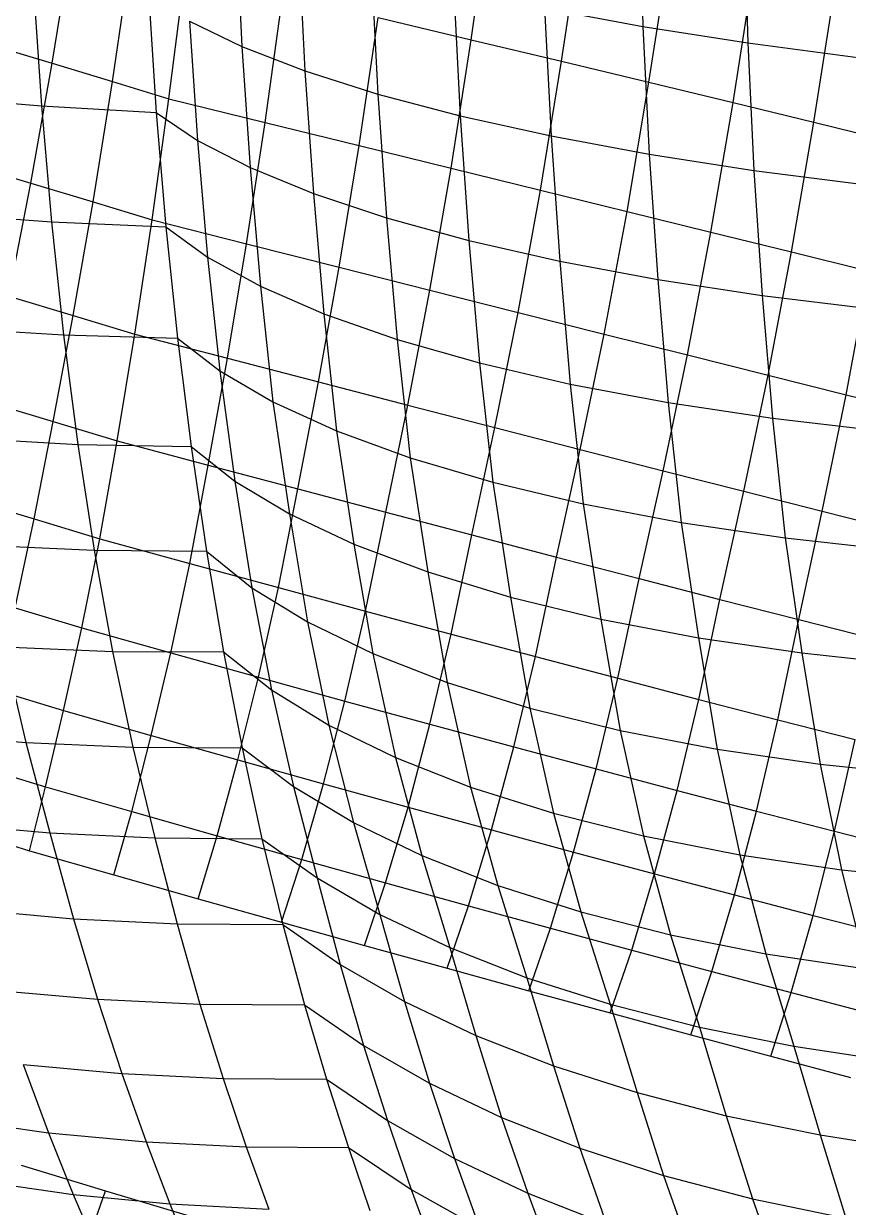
# Model space of a CAD drawing. Extents: x -429 to 429, y -1 to 209.
# Drawn here: x -325.63 to -311.76, y 40.71 to 60.62 of the extents above; entities that cross this region are included whole.
import ezdxf

# ---------------------------------------------------------------- set-up
doc = ezdxf.new("R2010")
doc.units = 0

msp = doc.modelspace()

# ---------------------------------------------------------------- linework, layer by layer
at = {"layer": 'default', "color": 5, "linetype": 'CONTINUOUS'}
for p, q in [((-315.28, 62.758, 75.423), (-315.215, 60.572, 75.675)), ((-322.061, 62.309, 82.93), (-321.958, 60.233, 83.215)), ((-313.516, 62.478, 74.464), (-313.453, 60.296, 74.716)), ((-321.006, 61.927, 81.202), (-320.899, 59.824, 81.494)), ((-319.78, 61.558, 79.595), (-319.671, 59.435, 79.894)), ((-325.458, 61.23, 87.189), (-325.327, 59.237, 87.51)), ((-318.395, 61.207, 78.128), (-318.286, 59.069, 78.433)), ((-323.523, 61.092, 86.942), (-323.397, 59.125, 87.252)), ((-323.523, 61.092, 86.942), (-323.397, 59.125, 87.252)), ((-316.868, 60.877, 76.817), (-315.215, 60.572, 75.675)), ((-316.868, 60.877, 76.817), (-316.759, 58.73, 77.124)), ((-322.836, 60.658, 85.037), (-321.958, 60.233, 83.215)), ((-322.836, 60.658, 85.037), (-322.702, 58.653, 85.358)), ((-315.215, 60.572, 75.675), (-313.453, 60.296, 74.716)), ((-315.215, 60.572, 75.675), (-315.108, 58.423, 75.984)), ((-321.958, 60.233, 83.215), (-320.899, 59.824, 81.494)), ((-321.958, 60.233, 83.215), (-321.818, 58.197, 83.545)), ((-313.453, 60.296, 74.716), (-311.603, 60.051, 73.95)), ((-313.453, 60.296, 74.716), (-313.35, 58.151, 75.024)), ((-320.899, 59.824, 81.494), (-319.671, 59.435, 79.894)), ((-320.899, 59.824, 81.494), (-320.755, 57.761, 81.834)), ((-327.221, 59.398, 87.968), (-325.327, 59.237, 87.51)), ((-319.671, 59.435, 79.894), (-318.286, 59.069, 78.433)), ((-319.671, 59.435, 79.894), (-319.524, 57.35, 80.241)), ((-325.327, 59.237, 87.51), (-323.397, 59.125, 87.252)), ((-325.327, 59.237, 87.51), (-325.16, 57.287, 87.871)), ((-323.397, 59.125, 87.252), (-322.702, 58.653, 85.358)), ((-323.397, 59.125, 87.252), (-323.235, 57.203, 87.605)), ((-323.397, 59.125, 87.252), (-323.235, 57.203, 87.605)), ((-318.286, 59.069, 78.433), (-316.759, 58.73, 77.124)), ((-318.286, 59.069, 78.433), (-318.139, 56.97, 78.785)), ((-316.759, 58.73, 77.124), (-315.108, 58.423, 75.984)), ((-316.759, 58.73, 77.124), (-316.613, 56.623, 77.48)), ((-322.702, 58.653, 85.358), (-321.818, 58.197, 83.545)), ((-322.702, 58.653, 85.358), (-322.534, 56.692, 85.721)), ((-315.108, 58.423, 75.984), (-313.35, 58.151, 75.024)), ((-315.108, 58.423, 75.984), (-314.964, 56.314, 76.342)), ((-321.818, 58.197, 83.545), (-320.755, 57.761, 81.834)), ((-321.818, 58.197, 83.545), (-321.646, 56.203, 83.918)), ((-313.35, 58.151, 75.024), (-311.503, 57.916, 74.255)), ((-313.35, 58.151, 75.024), (-313.209, 56.045, 75.381)), ((-320.755, 57.761, 81.834), (-319.524, 57.35, 80.241)), ((-320.755, 57.761, 81.834), (-320.58, 55.74, 82.214)), ((-327.05, 57.426, 88.335), (-325.16, 57.287, 87.871)), ((-319.524, 57.35, 80.241), (-318.139, 56.97, 78.785)), ((-319.524, 57.35, 80.241), (-319.347, 55.309, 80.628)), ((-325.16, 57.287, 87.871), (-323.235, 57.203, 87.605)), ((-325.16, 57.287, 87.871), (-324.958, 55.385, 88.276)), ((-323.235, 57.203, 87.605), (-322.534, 56.692, 85.721)), ((-323.235, 57.203, 87.605), (-323.039, 55.328, 87.999)), ((-323.235, 57.203, 87.605), (-323.039, 55.328, 87.999)), ((-318.139, 56.97, 78.785), (-316.613, 56.623, 77.48)), ((-318.139, 56.97, 78.785), (-317.961, 54.913, 79.177)), ((-322.534, 56.692, 85.721), (-321.646, 56.203, 83.918)), ((-322.534, 56.692, 85.721), (-322.33, 54.78, 86.128)), ((-316.613, 56.623, 77.48), (-314.964, 56.314, 76.342)), ((-316.613, 56.623, 77.48), (-316.436, 54.558, 77.876)), ((-321.646, 56.203, 83.918), (-320.58, 55.74, 82.214)), ((-321.646, 56.203, 83.918), (-321.435, 54.258, 84.337)), ((-314.964, 56.314, 76.342), (-313.209, 56.045, 75.381)), ((-314.964, 56.314, 76.342), (-314.788, 54.247, 76.738)), ((-313.209, 56.045, 75.381), (-311.366, 55.821, 74.608)), ((-313.209, 56.045, 75.381), (-313.035, 53.983, 75.777)), ((-320.58, 55.74, 82.214), (-319.347, 55.309, 80.628)), ((-320.58, 55.74, 82.214), (-320.364, 53.769, 82.644)), ((-326.842, 55.503, 88.75), (-324.958, 55.385, 88.276)), ((-324.958, 55.385, 88.276), (-323.039, 55.328, 87.999)), ((-324.958, 55.385, 88.276), (-324.715, 53.543, 88.742)), ((-323.039, 55.328, 87.999), (-322.33, 54.78, 86.128)), ((-323.039, 55.328, 87.999), (-322.81, 53.506, 88.433)), ((-323.039, 55.328, 87.999), (-322.81, 53.506, 88.433)), ((-319.347, 55.309, 80.628), (-317.961, 54.913, 79.177)), ((-319.347, 55.309, 80.628), (-319.128, 53.317, 81.066)), ((-322.33, 54.78, 86.128), (-321.435, 54.258, 84.337)), ((-322.33, 54.78, 86.128), (-322.073, 52.926, 86.588)), ((-317.961, 54.913, 79.177), (-316.436, 54.558, 77.876)), ((-317.961, 54.913, 79.177), (-317.741, 52.908, 79.622)), ((-316.436, 54.558, 77.876), (-314.788, 54.247, 76.738)), ((-316.436, 54.558, 77.876), (-316.217, 52.544, 78.325)), ((-321.435, 54.258, 84.337), (-320.364, 53.769, 82.644)), ((-321.435, 54.258, 84.337), (-321.158, 52.377, 84.821)), ((-314.788, 54.247, 76.738), (-313.035, 53.983, 75.777)), ((-314.788, 54.247, 76.738), (-314.571, 52.231, 77.189)), ((-313.035, 53.983, 75.777), (-311.196, 53.769, 75.002)), ((-313.035, 53.983, 75.777), (-312.822, 51.971, 76.227)), ((-320.364, 53.769, 82.644), (-319.128, 53.317, 81.066)), ((-320.364, 53.769, 82.644), (-320.073, 51.866, 83.15)), ((-326.583, 53.645, 89.24), (-324.715, 53.543, 88.742)), ((-324.715, 53.543, 88.742), (-322.81, 53.506, 88.433)), ((-324.715, 53.543, 88.742), (-324.441, 51.763, 89.24)), ((-322.81, 53.506, 88.433), (-322.073, 52.926, 86.588)), ((-322.81, 53.506, 88.433), (-322.551, 51.745, 88.901)), ((-322.81, 53.506, 88.433), (-322.551, 51.745, 88.901)), ((-319.128, 53.317, 81.066), (-317.741, 52.908, 79.622)), ((-319.128, 53.317, 81.066), (-318.83, 51.397, 81.592)), ((-322.073, 52.926, 86.588), (-321.158, 52.377, 84.821)), ((-322.073, 52.926, 86.588), (-321.789, 51.133, 87.081)), ((-317.741, 52.908, 79.622), (-316.217, 52.544, 78.325)), ((-317.741, 52.908, 79.622), (-317.442, 50.976, 80.161)), ((-321.158, 52.377, 84.821), (-320.073, 51.866, 83.15)), ((-321.158, 52.377, 84.821), (-320.854, 50.558, 85.339)), ((-316.217, 52.544, 78.325), (-314.571, 52.231, 77.189)), ((-316.217, 52.544, 78.325), (-315.92, 50.606, 78.874)), ((-314.571, 52.231, 77.189), (-312.822, 51.971, 76.227)), ((-314.571, 52.231, 77.189), (-314.283, 50.291, 77.741)), ((-312.822, 51.971, 76.227), (-310.987, 51.768, 75.448)), ((-312.822, 51.971, 76.227), (-312.544, 50.035, 76.775)), ((-326.295, 51.85, 89.76), (-324.441, 51.763, 89.24)), ((-324.441, 51.763, 89.24), (-322.551, 51.745, 88.901)), ((-324.441, 51.763, 89.24), (-324.132, 50.061, 89.787)), ((-320.073, 51.866, 83.15), (-318.83, 51.397, 81.592)), ((-320.073, 51.866, 83.15), (-319.757, 50.026, 83.689)), ((-322.551, 51.745, 88.901), (-321.789, 51.133, 87.081)), ((-322.551, 51.745, 88.901), (-322.265, 50.053, 89.4)), ((-322.551, 51.745, 88.901), (-322.265, 50.053, 89.4)), ((-318.83, 51.397, 81.592), (-317.442, 50.976, 80.161)), ((-318.83, 51.397, 81.592), (-318.507, 49.541, 82.149)), ((-321.789, 51.133, 87.081), (-320.854, 50.558, 85.339)), ((-321.789, 51.133, 87.081), (-321.46, 49.417, 87.618)), ((-317.442, 50.976, 80.161), (-315.92, 50.606, 78.874)), ((-317.442, 50.976, 80.161), (-317.116, 49.109, 80.732)), ((-315.92, 50.606, 78.874), (-314.283, 50.291, 77.741)), ((-315.92, 50.606, 78.874), (-315.598, 48.732, 79.453)), ((-320.854, 50.558, 85.339), (-319.757, 50.026, 83.689)), ((-320.854, 50.558, 85.339), (-320.494, 48.823, 85.911)), ((-314.283, 50.291, 77.741), (-312.544, 50.035, 76.775)), ((-314.283, 50.291, 77.741), (-313.967, 48.416, 78.323)), ((-325.963, 50.139, 90.345), (-324.132, 50.061, 89.787)), ((-325.963, 50.139, 90.345), (-325.589, 48.527, 90.988)), ((-324.132, 50.061, 89.787), (-322.265, 50.053, 89.4)), ((-324.132, 50.061, 89.787), (-323.79, 48.448, 90.379)), ((-322.265, 50.053, 89.4), (-321.46, 49.417, 87.618)), ((-322.265, 50.053, 89.4), (-321.953, 48.44, 89.926)), ((-322.265, 50.053, 89.4), (-321.953, 48.44, 89.926)), ((-319.757, 50.026, 83.689), (-318.507, 49.541, 82.149)), ((-319.757, 50.026, 83.689), (-319.375, 48.275, 84.294)), ((-312.544, 50.035, 76.775), (-310.722, 49.839, 75.985)), ((-312.544, 50.035, 76.775), (-312.238, 48.163, 77.354)), ((-321.46, 49.417, 87.618), (-320.494, 48.823, 85.911)), ((-321.46, 49.417, 87.618), (-321.09, 47.789, 88.194)), ((-318.507, 49.541, 82.149), (-317.116, 49.109, 80.732)), ((-318.507, 49.541, 82.149), (-318.114, 47.779, 82.782)), ((-317.116, 49.109, 80.732), (-315.598, 48.732, 79.453)), ((-317.116, 49.109, 80.732), (-316.72, 47.339, 81.386)), ((-320.494, 48.823, 85.911), (-319.375, 48.275, 84.294)), ((-320.494, 48.823, 85.911), (-320.08, 47.183, 86.535)), ((-327.335, 48.675, 91.748), (-325.589, 48.527, 90.988)), ((-315.598, 48.732, 79.453), (-313.967, 48.416, 78.323)), ((-315.598, 48.732, 79.453), (-315.207, 46.958, 80.12)), ((-325.589, 48.527, 90.988), (-323.79, 48.448, 90.379)), ((-325.589, 48.527, 90.988), (-325.186, 47.009, 91.659)), ((-323.79, 48.448, 90.379), (-321.953, 48.44, 89.926)), ((-323.79, 48.448, 90.379), (-323.422, 46.925, 90.997)), ((-321.953, 48.44, 89.926), (-321.09, 47.789, 88.194)), ((-321.953, 48.44, 89.926), (-321.619, 46.91, 90.474)), ((-321.953, 48.44, 89.926), (-321.619, 46.91, 90.474)), ((-313.967, 48.416, 78.323), (-312.238, 48.163, 77.354)), ((-313.967, 48.416, 78.323), (-313.587, 46.64, 78.994)), ((-319.375, 48.275, 84.294), (-318.114, 47.779, 82.782)), ((-319.375, 48.275, 84.294), (-318.932, 46.627, 84.961)), ((-312.238, 48.163, 77.354), (-310.429, 47.974, 76.554)), ((-312.238, 48.163, 77.354), (-311.875, 46.388, 78.019)), ((-321.09, 47.789, 88.194), (-320.08, 47.183, 86.535)), ((-321.09, 47.789, 88.194), (-320.694, 46.251, 88.796)), ((-318.114, 47.779, 82.782), (-316.72, 47.339, 81.386)), ((-318.114, 47.779, 82.782), (-317.655, 46.124, 83.485)), ((-320.08, 47.183, 86.535), (-318.932, 46.627, 84.961)), ((-320.08, 47.183, 86.535), (-319.639, 45.639, 87.188)), ((-316.72, 47.339, 81.386), (-315.207, 46.958, 80.12)), ((-316.72, 47.339, 81.386), (-316.257, 45.68, 82.116)), ((-326.9, 47.162, 92.456), (-325.186, 47.009, 91.659)), ((-325.186, 47.009, 91.659), (-323.422, 46.925, 90.997)), ((-325.186, 47.009, 91.659), (-324.788, 45.564, 92.301)), ((-323.422, 46.925, 90.997), (-321.619, 46.91, 90.474)), ((-323.422, 46.925, 90.997), (-323.047, 45.482, 91.606)), ((-321.619, 46.91, 90.474), (-320.694, 46.251, 88.796)), ((-321.619, 46.91, 90.474), (-321.268, 45.469, 91.039)), ((-321.619, 46.91, 90.474), (-321.268, 45.469, 91.039)), ((-315.207, 46.958, 80.12), (-313.587, 46.64, 78.994)), ((-315.207, 46.958, 80.12), (-314.751, 45.296, 80.867)), ((-318.932, 46.627, 84.961), (-317.655, 46.124, 83.485)), ((-318.932, 46.627, 84.961), (-318.46, 45.079, 85.659)), ((-313.587, 46.64, 78.994), (-311.875, 46.388, 78.019)), ((-313.587, 46.64, 78.994), (-313.147, 44.977, 79.746)), ((-311.875, 46.388, 78.019), (-310.086, 46.204, 77.202)), ((-311.875, 46.388, 78.019), (-311.457, 44.724, 78.762)), ((-320.694, 46.251, 88.796), (-319.639, 45.639, 87.188)), ((-320.694, 46.251, 88.796), (-320.305, 44.796, 89.399)), ((-317.655, 46.124, 83.485), (-316.257, 45.68, 82.116)), ((-317.655, 46.124, 83.485), (-317.166, 44.573, 84.22)), ((-326.48, 45.716, 93.121), (-324.788, 45.564, 92.301)), ((-319.639, 45.639, 87.188), (-318.46, 45.079, 85.659)), ((-319.639, 45.639, 87.188), (-319.221, 44.173, 87.825)), ((-316.257, 45.68, 82.116), (-314.751, 45.296, 80.867)), ((-316.257, 45.68, 82.116), (-315.764, 44.127, 82.88)), ((-324.788, 45.564, 92.301), (-323.047, 45.482, 91.606)), ((-324.788, 45.564, 92.301), (-324.385, 44.21, 92.936)), ((-323.047, 45.482, 91.606), (-321.268, 45.469, 91.039)), ((-323.047, 45.482, 91.606), (-322.664, 44.13, 92.214)), ((-321.268, 45.469, 91.039), (-320.305, 44.796, 89.399)), ((-321.268, 45.469, 91.039), (-320.905, 44.12, 91.613)), ((-321.268, 45.469, 91.039), (-320.905, 44.12, 91.613)), ((-314.751, 45.296, 80.867), (-313.147, 44.977, 79.746)), ((-314.751, 45.296, 80.867), (-314.264, 43.742, 81.648)), ((-318.46, 45.079, 85.659), (-317.166, 44.573, 84.22)), ((-318.46, 45.079, 85.659), (-318.022, 43.604, 86.327)), ((-320.305, 44.796, 89.399), (-319.221, 44.173, 87.825)), ((-320.305, 44.796, 89.399), (-319.911, 43.434, 90.005)), ((-313.147, 44.977, 79.746), (-311.457, 44.724, 78.762)), ((-313.147, 44.977, 79.746), (-312.676, 43.421, 80.531)), ((-317.166, 44.573, 84.22), (-315.764, 44.127, 82.88)), ((-317.166, 44.573, 84.22), (-316.717, 43.093, 84.913)), ((-326.06, 44.361, 93.774), (-324.385, 44.21, 92.936)), ((-324.385, 44.21, 92.936), (-322.664, 44.13, 92.214)), ((-324.385, 44.21, 92.936), (-323.976, 42.96, 93.571)), ((-322.664, 44.13, 92.214), (-320.905, 44.12, 91.613)), ((-322.664, 44.13, 92.214), (-322.274, 42.879, 92.823)), ((-320.905, 44.12, 91.613), (-319.911, 43.434, 90.005)), ((-320.905, 44.12, 91.613), (-320.535, 42.869, 92.188)), ((-320.905, 44.12, 91.613), (-320.535, 42.869, 92.188)), ((-319.221, 44.173, 87.825), (-318.022, 43.604, 86.327)), ((-319.221, 44.173, 87.825), (-318.804, 42.801, 88.46)), ((-315.764, 44.127, 82.88), (-314.264, 43.742, 81.648)), ((-315.764, 44.127, 82.88), (-315.312, 42.642, 83.592)), ((-318.022, 43.604, 86.327), (-316.717, 43.093, 84.913)), ((-318.022, 43.604, 86.327), (-317.59, 42.223, 86.987)), ((-314.264, 43.742, 81.648), (-312.676, 43.421, 80.531)), ((-314.264, 43.742, 81.648), (-313.815, 42.253, 82.371)), ((-319.911, 43.434, 90.005), (-318.804, 42.801, 88.46)), ((-319.911, 43.434, 90.005), (-319.511, 42.174, 90.612)), ((-312.676, 43.421, 80.531), (-311.009, 43.165, 79.538)), ((-312.676, 43.421, 80.531), (-312.236, 41.93, 81.259)), ((-325.632, 43.112, 94.428), (-323.976, 42.96, 93.571)), ((-325.632, 43.112, 94.428), (-325.209, 41.966, 95.066)), ((-316.717, 43.093, 84.913), (-315.312, 42.642, 83.592)), ((-316.717, 43.093, 84.913), (-316.275, 41.705, 85.594)), ((-323.976, 42.96, 93.571), (-322.274, 42.879, 92.823)), ((-323.976, 42.96, 93.571), (-323.569, 41.812, 94.193)), ((-322.274, 42.879, 92.823), (-320.535, 42.869, 92.188)), ((-322.274, 42.879, 92.823), (-321.886, 41.728, 93.421)), ((-320.535, 42.869, 92.188), (-319.511, 42.174, 90.612)), ((-320.535, 42.869, 92.188), (-320.167, 41.716, 92.754)), ((-320.535, 42.869, 92.188), (-320.167, 41.716, 92.754)), ((-318.804, 42.801, 88.46), (-317.59, 42.223, 86.987)), ((-318.804, 42.801, 88.46), (-318.38, 41.533, 89.096)), ((-315.312, 42.642, 83.592), (-313.815, 42.253, 82.371)), ((-315.312, 42.642, 83.592), (-314.868, 41.249, 84.289)), ((-317.59, 42.223, 86.987), (-316.275, 41.705, 85.594)), ((-317.59, 42.223, 86.987), (-317.15, 40.95, 87.649)), ((-313.815, 42.253, 82.371), (-312.236, 41.93, 81.259)), ((-313.815, 42.253, 82.371), (-313.374, 40.857, 83.078)), ((-326.799, 42.19, 96.037), (-325.209, 41.966, 95.066)), ((-319.511, 42.174, 90.612), (-318.38, 41.533, 89.096)), ((-319.511, 42.174, 90.612), (-319.114, 41.014, 91.208)), ((-325.209, 41.966, 95.066), (-323.569, 41.812, 94.193)), ((-325.209, 41.966, 95.066), (-324.792, 40.927, 95.688)), ((-323.569, 41.812, 94.193), (-321.886, 41.728, 93.421)), ((-323.569, 41.812, 94.193), (-323.169, 40.768, 94.799)), ((-312.236, 41.93, 81.259), (-310.584, 41.674, 80.26)), ((-312.236, 41.93, 81.259), (-311.803, 40.532, 81.968)), ((-321.886, 41.728, 93.421), (-320.167, 41.716, 92.754)), ((-321.886, 41.728, 93.421), (-321.504, 40.68, 94.003)), ((-320.167, 41.716, 92.754), (-319.114, 41.014, 91.208)), ((-320.167, 41.716, 92.754), (-319.804, 40.661, 93.306)), ((-320.167, 41.716, 92.754), (-319.804, 40.661, 93.306)), ((-316.275, 41.705, 85.594), (-314.868, 41.249, 84.289)), ((-316.275, 41.705, 85.594), (-315.827, 40.428, 86.278)), ((-325.667, 41.421, 117.611), (-324.25, 40.99, 116.581)), ((-318.38, 41.533, 89.096), (-317.15, 40.95, 87.649)), ((-318.38, 41.533, 89.096), (-317.962, 40.369, 89.72)), ((-314.868, 41.249, 84.289), (-313.374, 40.857, 83.078)), ((-314.868, 41.249, 84.289), (-314.416, 39.968, 84.988)), ((-326.368, 41.154, 96.669), (-324.792, 40.927, 95.688)), ((-319.114, 41.014, 91.208), (-317.962, 40.369, 89.72)), ((-319.114, 41.014, 91.208), (-318.723, 39.957, 91.789)), ((-324.792, 40.927, 95.688), (-323.169, 40.768, 94.799)), ((-324.792, 40.927, 95.688), (-324.389, 39.987, 96.285)), ((-324.526, 40.208, 116.311), (-324.25, 40.99, 116.581)), ((-324.25, 40.99, 116.581), (-322.842, 40.568, 115.537)), ((-317.15, 40.95, 87.649), (-315.827, 40.428, 86.278)), ((-317.15, 40.95, 87.649), (-316.718, 39.782, 88.297)), ((-313.374, 40.857, 83.078), (-311.803, 40.532, 81.968)), ((-313.374, 40.857, 83.078), (-312.925, 39.574, 83.787)), ((-323.169, 40.768, 94.799), (-321.504, 40.68, 94.003)), ((-323.169, 40.768, 94.799), (-322.781, 39.823, 95.38))]:
    msp.add_line(p, q, dxfattribs=at)
at = {"layer": 'default', "color": 3, "linetype": 'CONTINUOUS'}
for p, q in [((-318.102, 60.348, 119.944), (-317.779, 62.597, 120.192)), ((-316.583, 59.985, 119.055), (-316.245, 62.241, 119.321)), ((-325.146, 59.952, 124.735), (-324.804, 62.072, 124.954)), ((-324.132, 59.645, 123.368), (-323.821, 61.771, 123.561)), ((-315.114, 59.632, 118.088), (-314.764, 61.895, 118.364)), ((-313.699, 59.291, 117.046), (-313.342, 61.56, 117.322)), ((-323.185, 59.353, 121.955), (-322.913, 61.487, 122.118)), ((-323.185, 59.353, 121.955), (-322.913, 61.487, 122.118)), ((-312.342, 58.961, 115.931), (-311.984, 61.236, 116.201)), ((-321.567, 58.957, 121.268), (-321.271, 61.1, 121.478)), ((-319.984, 58.568, 120.507), (-319.666, 60.72, 120.752)), ((-319.666, 60.72, 120.752), (-318.102, 60.348, 119.944)), ((-318.44, 58.189, 119.671), (-318.102, 60.348, 119.944)), ((-318.102, 60.348, 119.944), (-316.583, 59.985, 119.055)), ((-326.223, 60.275, 126.052), (-325.146, 59.952, 124.735)), ((-325.504, 57.936, 124.489), (-325.146, 59.952, 124.735)), ((-325.146, 59.952, 124.735), (-324.132, 59.645, 123.368)), ((-316.938, 57.82, 118.764), (-316.583, 59.985, 119.055)), ((-316.583, 59.985, 119.055), (-315.114, 59.632, 118.088)), ((-324.458, 57.62, 123.151), (-324.132, 59.645, 123.368)), ((-324.132, 59.645, 123.368), (-323.185, 59.353, 121.955)), ((-315.48, 57.461, 117.787), (-315.114, 59.632, 118.088)), ((-315.114, 59.632, 118.088), (-313.699, 59.291, 117.046)), ((-323.467, 57.319, 121.771), (-323.185, 59.353, 121.955)), ((-323.467, 57.319, 121.771), (-323.185, 59.353, 121.955)), ((-323.185, 59.353, 121.955), (-321.567, 58.957, 121.268)), ((-314.072, 57.114, 116.743), (-313.699, 59.291, 117.046)), ((-313.699, 59.291, 117.046), (-312.342, 58.961, 115.931)), ((-321.877, 56.916, 121.034), (-321.567, 58.957, 121.268)), ((-321.567, 58.957, 121.268), (-319.984, 58.568, 120.507)), ((-312.715, 56.779, 115.633), (-312.342, 58.961, 115.931)), ((-312.342, 58.961, 115.931), (-311.045, 58.645, 114.746)), ((-320.32, 56.522, 120.233), (-319.984, 58.568, 120.507)), ((-319.984, 58.568, 120.507), (-318.44, 58.189, 119.671)), ((-326.606, 58.267, 125.781), (-325.504, 57.936, 124.489)), ((-318.797, 56.137, 119.368), (-318.44, 58.189, 119.671)), ((-318.44, 58.189, 119.671), (-316.938, 57.82, 118.764)), ((-325.874, 56.035, 124.22), (-325.504, 57.936, 124.489)), ((-325.504, 57.936, 124.489), (-324.458, 57.62, 123.151)), ((-317.312, 55.762, 118.441), (-316.938, 57.82, 118.764)), ((-316.938, 57.82, 118.764), (-315.48, 57.461, 117.787)), ((-324.793, 55.709, 122.913), (-324.458, 57.62, 123.151)), ((-324.458, 57.62, 123.151), (-323.467, 57.319, 121.771)), ((-315.868, 55.398, 117.453), (-315.48, 57.461, 117.787)), ((-315.48, 57.461, 117.787), (-314.072, 57.114, 116.743)), ((-323.758, 55.397, 121.569), (-323.467, 57.319, 121.771)), ((-323.758, 55.397, 121.569), (-323.467, 57.319, 121.771)), ((-323.467, 57.319, 121.771), (-321.877, 56.916, 121.034)), ((-314.466, 55.046, 116.406), (-314.072, 57.114, 116.743)), ((-314.072, 57.114, 116.743), (-312.715, 56.779, 115.633)), ((-322.198, 54.99, 120.78), (-321.877, 56.916, 121.034)), ((-321.877, 56.916, 121.034), (-320.32, 56.522, 120.233)), ((-313.109, 54.706, 115.302), (-312.715, 56.779, 115.633)), ((-312.715, 56.779, 115.633), (-311.412, 56.457, 114.461)), ((-320.668, 54.592, 119.937), (-320.32, 56.522, 120.233)), ((-320.32, 56.522, 120.233), (-318.797, 56.137, 119.368)), ((-311.799, 54.378, 114.143), (-311.412, 56.457, 114.461)), ((-319.168, 54.203, 119.04), (-318.797, 56.137, 119.368)), ((-318.797, 56.137, 119.368), (-317.312, 55.762, 118.441)), ((-325.874, 56.035, 124.22), (-324.793, 55.709, 122.913)), ((-317.702, 53.825, 118.091), (-317.312, 55.762, 118.441)), ((-317.312, 55.762, 118.441), (-315.868, 55.398, 117.453)), ((-325.128, 53.927, 122.663), (-324.793, 55.709, 122.913)), ((-324.793, 55.709, 122.913), (-323.758, 55.397, 121.569)), ((-324.052, 53.603, 121.354), (-323.758, 55.397, 121.569)), ((-324.052, 53.603, 121.354), (-323.758, 55.397, 121.569)), ((-323.758, 55.397, 121.569), (-322.198, 54.99, 120.78)), ((-316.27, 53.457, 117.091), (-315.868, 55.398, 117.453)), ((-315.868, 55.398, 117.453), (-314.466, 55.046, 116.406)), ((-322.522, 53.193, 120.516), (-322.198, 54.99, 120.78)), ((-322.198, 54.99, 120.78), (-320.668, 54.592, 119.937)), ((-314.874, 53.1, 116.041), (-314.466, 55.046, 116.406)), ((-314.466, 55.046, 116.406), (-313.109, 54.706, 115.302)), ((-321.017, 52.793, 119.634), (-320.668, 54.592, 119.937)), ((-320.668, 54.592, 119.937), (-319.168, 54.203, 119.04)), ((-313.517, 52.754, 114.943), (-313.109, 54.706, 115.302)), ((-313.109, 54.706, 115.302), (-311.799, 54.378, 114.143)), ((-312.199, 52.42, 113.798), (-311.799, 54.378, 114.143)), ((-311.799, 54.378, 114.143), (-310.539, 54.063, 112.93)), ((-326.242, 54.263, 123.94), (-325.128, 53.927, 122.663)), ((-319.539, 52.401, 118.707), (-319.168, 54.203, 119.04)), ((-319.168, 54.203, 119.04), (-317.702, 53.825, 118.091)), ((-325.447, 52.288, 122.417), (-325.128, 53.927, 122.663)), ((-325.128, 53.927, 122.663), (-324.052, 53.603, 121.354)), ((-318.089, 52.019, 117.738), (-317.702, 53.825, 118.091)), ((-317.702, 53.825, 118.091), (-316.27, 53.457, 117.091)), ((-324.346, 51.957, 121.128), (-324.052, 53.603, 121.354)), ((-324.346, 51.957, 121.128), (-324.052, 53.603, 121.354)), ((-324.052, 53.603, 121.354), (-322.522, 53.193, 120.516)), ((-316.668, 51.648, 116.726), (-316.27, 53.457, 117.091)), ((-316.27, 53.457, 117.091), (-314.874, 53.1, 116.041)), ((-322.834, 51.542, 120.261), (-322.522, 53.193, 120.516)), ((-322.522, 53.193, 120.516), (-321.017, 52.793, 119.634)), ((-315.278, 51.286, 115.673), (-314.874, 53.1, 116.041)), ((-314.874, 53.1, 116.041), (-313.517, 52.754, 114.943)), ((-321.344, 51.136, 119.355), (-321.017, 52.793, 119.634)), ((-321.017, 52.793, 119.634), (-319.539, 52.401, 118.707)), ((-313.92, 50.935, 114.579), (-313.517, 52.754, 114.943)), ((-313.517, 52.754, 114.943), (-312.199, 52.42, 113.798)), ((-326.58, 52.63, 123.678), (-325.447, 52.288, 122.417)), ((-319.878, 50.74, 118.41), (-319.539, 52.401, 118.707)), ((-319.539, 52.401, 118.707), (-318.089, 52.019, 117.738)), ((-312.594, 50.595, 113.446), (-312.199, 52.42, 113.798)), ((-312.199, 52.42, 113.798), (-310.923, 52.098, 112.606)), ((-325.771, 50.792, 122.153), (-325.447, 52.288, 122.417)), ((-325.447, 52.288, 122.417), (-324.346, 51.957, 121.128)), ((-324.646, 50.455, 120.885), (-324.346, 51.957, 121.128)), ((-324.646, 50.455, 120.885), (-324.346, 51.957, 121.128)), ((-324.346, 51.957, 121.128), (-322.834, 51.542, 120.261)), ((-318.438, 50.353, 117.428), (-318.089, 52.019, 117.738)), ((-318.089, 52.019, 117.738), (-316.668, 51.648, 116.726)), ((-317.023, 49.977, 116.408), (-316.668, 51.648, 116.726)), ((-316.668, 51.648, 116.726), (-315.278, 51.286, 115.673)), ((-323.152, 50.036, 119.987), (-322.834, 51.542, 120.261)), ((-322.834, 51.542, 120.261), (-321.344, 51.136, 119.355)), ((-315.636, 49.611, 115.352), (-315.278, 51.286, 115.673)), ((-315.278, 51.286, 115.673), (-313.92, 50.935, 114.579)), ((-321.678, 49.626, 119.057), (-321.344, 51.136, 119.355)), ((-321.344, 51.136, 119.355), (-319.878, 50.74, 118.41)), ((-325.771, 50.792, 122.153), (-324.646, 50.455, 120.885)), ((-314.277, 49.255, 114.26), (-313.92, 50.935, 114.579)), ((-313.92, 50.935, 114.579), (-312.594, 50.595, 113.446)), ((-320.226, 49.226, 118.093), (-319.878, 50.74, 118.41)), ((-319.878, 50.74, 118.41), (-318.438, 50.353, 117.428)), ((-312.946, 48.91, 113.133), (-312.594, 50.595, 113.446)), ((-312.594, 50.595, 113.446), (-311.303, 50.267, 112.274)), ((-324.954, 49.068, 120.623), (-324.646, 50.455, 120.885)), ((-324.954, 49.068, 120.623), (-324.646, 50.455, 120.885)), ((-324.646, 50.455, 120.885), (-323.152, 50.036, 119.987)), ((-318.795, 48.835, 117.097), (-318.438, 50.353, 117.428)), ((-318.438, 50.353, 117.428), (-317.023, 49.977, 116.408)), ((-323.48, 48.647, 119.693), (-323.152, 50.036, 119.987)), ((-323.152, 50.036, 119.987), (-321.678, 49.626, 119.057)), ((-317.387, 48.454, 116.069), (-317.023, 49.977, 116.408)), ((-317.023, 49.977, 116.408), (-315.636, 49.611, 115.352)), ((-322.023, 48.236, 118.736), (-321.678, 49.626, 119.057)), ((-321.678, 49.626, 119.057), (-320.226, 49.226, 118.093)), ((-316.002, 48.084, 115.009), (-315.636, 49.611, 115.352)), ((-315.636, 49.611, 115.352), (-314.277, 49.255, 114.26)), ((-326.105, 49.414, 121.869), (-324.954, 49.068, 120.623)), ((-320.584, 47.834, 117.752), (-320.226, 49.226, 118.093)), ((-320.226, 49.226, 118.093), (-318.795, 48.835, 117.097)), ((-314.641, 47.724, 113.919), (-314.277, 49.255, 114.26)), ((-314.277, 49.255, 114.26), (-312.946, 48.91, 113.133)), ((-325.261, 47.784, 120.355), (-324.954, 49.068, 120.623)), ((-325.261, 47.784, 120.355), (-324.954, 49.068, 120.623)), ((-324.954, 49.068, 120.623), (-323.48, 48.647, 119.693)), ((-319.164, 47.441, 116.742), (-318.795, 48.835, 117.097)), ((-318.795, 48.835, 117.097), (-317.387, 48.454, 116.069)), ((-313.305, 47.375, 112.799), (-312.946, 48.91, 113.133)), ((-312.946, 48.91, 113.133), (-311.645, 48.577, 111.972)), ((-323.81, 47.369, 119.389), (-323.48, 48.647, 119.693)), ((-323.48, 48.647, 119.693), (-322.023, 48.236, 118.736)), ((-311.995, 47.036, 111.649), (-311.645, 48.577, 111.972)), ((-317.762, 47.058, 115.705), (-317.387, 48.454, 116.069)), ((-317.387, 48.454, 116.069), (-316.002, 48.084, 115.009)), ((-322.373, 46.961, 118.402), (-322.023, 48.236, 118.736)), ((-322.023, 48.236, 118.736), (-320.584, 47.834, 117.752)), ((-326.442, 48.144, 121.574), (-325.261, 47.784, 120.355)), ((-316.38, 46.684, 114.642), (-316.002, 48.084, 115.009)), ((-316.002, 48.084, 115.009), (-314.641, 47.724, 113.919)), ((-325.53, 46.707, 120.116), (-325.261, 47.784, 120.355)), ((-325.53, 46.707, 120.116), (-325.261, 47.784, 120.355)), ((-325.261, 47.784, 120.355), (-323.81, 47.369, 119.389)), ((-320.95, 46.561, 117.395), (-320.584, 47.834, 117.752)), ((-320.584, 47.834, 117.752), (-319.164, 47.441, 116.742)), ((-315.018, 46.32, 113.553), (-314.641, 47.724, 113.919)), ((-314.641, 47.724, 113.919), (-313.305, 47.375, 112.799)), ((-319.541, 46.169, 116.368), (-319.164, 47.441, 116.742)), ((-319.164, 47.441, 116.742), (-317.762, 47.058, 115.705)), ((-324.108, 46.302, 119.109), (-323.81, 47.369, 119.389)), ((-323.81, 47.369, 119.389), (-322.373, 46.961, 118.402)), ((-313.676, 45.965, 112.44), (-313.305, 47.375, 112.799)), ((-313.305, 47.375, 112.799), (-311.995, 47.036, 111.649)), ((-326.744, 47.085, 121.302), (-325.53, 46.707, 120.116)), ((-318.147, 45.784, 115.321), (-317.762, 47.058, 115.705)), ((-317.762, 47.058, 115.705), (-316.38, 46.684, 114.642)), ((-312.355, 45.62, 111.301), (-311.995, 47.036, 111.649)), ((-311.995, 47.036, 111.649), (-310.71, 46.708, 110.47)), ((-322.694, 45.902, 118.088), (-322.373, 46.961, 118.402)), ((-322.373, 46.961, 118.402), (-320.95, 46.561, 117.395)), ((-325.53, 46.707, 120.116), (-324.108, 46.302, 119.109)), ((-316.767, 45.408, 114.254), (-316.38, 46.684, 114.642)), ((-316.38, 46.684, 114.642), (-315.018, 46.32, 113.553)), ((-321.289, 45.507, 117.055), (-320.95, 46.561, 117.395)), ((-320.95, 46.561, 117.395), (-319.541, 46.169, 116.368)), ((-324.108, 46.302, 119.109), (-322.694, 45.902, 118.088)), ((-315.403, 45.039, 113.167), (-315.018, 46.32, 113.553)), ((-315.018, 46.32, 113.553), (-313.676, 45.965, 112.44)), ((-319.894, 45.118, 116.008), (-319.541, 46.169, 116.368)), ((-319.541, 46.169, 116.368), (-318.147, 45.784, 115.321)), ((-322.694, 45.902, 118.088), (-321.289, 45.507, 117.055)), ((-318.508, 44.734, 114.95), (-318.147, 45.784, 115.321)), ((-318.147, 45.784, 115.321), (-316.767, 45.408, 114.254)), ((-314.054, 44.678, 112.061), (-313.676, 45.965, 112.44)), ((-313.676, 45.965, 112.44), (-312.355, 45.62, 111.301)), ((-312.721, 44.325, 110.937), (-312.355, 45.62, 111.301)), ((-312.355, 45.62, 111.301), (-311.055, 45.286, 110.138)), ((-321.289, 45.507, 117.055), (-319.894, 45.118, 116.008)), ((-317.132, 44.355, 113.878), (-316.767, 45.408, 114.254)), ((-316.767, 45.408, 114.254), (-315.403, 45.039, 113.167)), ((-319.894, 45.118, 116.008), (-318.508, 44.734, 114.95)), ((-315.765, 43.982, 112.794), (-315.403, 45.039, 113.167)), ((-315.403, 45.039, 113.167), (-314.054, 44.678, 112.061)), ((-318.508, 44.734, 114.95), (-317.132, 44.355, 113.878)), ((-314.409, 43.614, 111.698), (-314.054, 44.678, 112.061)), ((-314.054, 44.678, 112.061), (-312.721, 44.325, 110.937)), ((-317.132, 44.355, 113.878), (-315.765, 43.982, 112.794)), ((-313.062, 43.252, 110.589), (-312.721, 44.325, 110.937)), ((-312.721, 44.325, 110.937), (-311.405, 43.98, 109.793)), ((-315.765, 43.982, 112.794), (-314.409, 43.614, 111.698)), ((-314.409, 43.614, 111.698), (-313.062, 43.252, 110.589)), ((-313.062, 43.252, 110.589), (-311.725, 42.895, 109.469))]:
    msp.add_line(p, q, dxfattribs=at)

doc.saveas('drawing.dxf')
